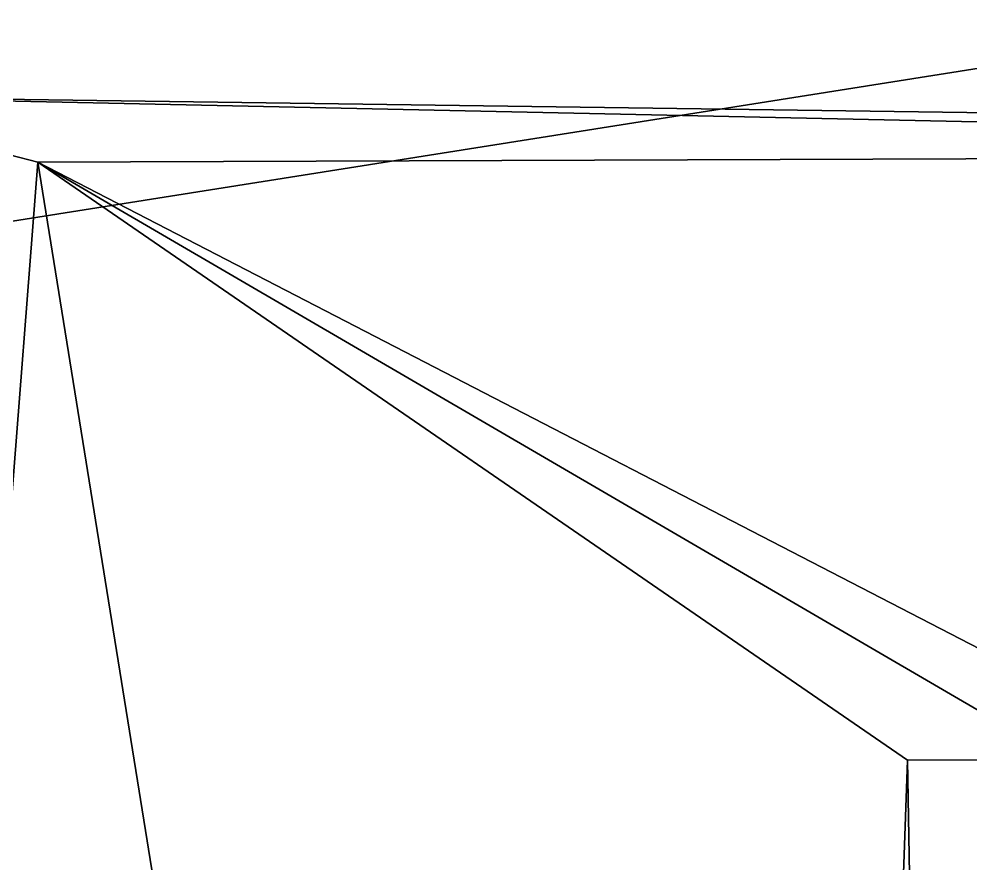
# Model space of a CAD drawing. Extents: x -4.7 to 4.7, y -4.7 to 4.7.
# Drawn here: x -0.784 to -0.013, y 1.515 to 2.199 of the extents above; entities that cross this region are included whole.
import ezdxf

# ---------------------------------------------------------------- set-up
doc = ezdxf.new("R2010")
doc.units = 0

msp = doc.modelspace()

# ---------------------------------------------------------------- linework, layer by layer
for points in [[(3.80251, 2.762373), (-3.80251, 2.762373), (-4.470017, 1.452198)], [(-0.000233, 1.499947), (3.80251, 2.762373), (-4.470017, 1.452198)], [(1.313771, 2.104861, -3.187745), (-1.10853, 2.301702, -3.187745), (1.10853, 2.301702, -3.187745)], [(1.313771, 2.104861, -3.187745), (-0.975003, 2.136406, -3.187745), (-1.10853, 2.301702, -3.187745)], [(-0.975111, 2.136442, -1.687745), (-0.768388, 2.082903, -1.687745), (-1.097288, -2.149637, -1.687745)], [(-0.975111, 2.136442, -1.687745), (-0.975003, 2.136406, -3.187745), (-0.768388, 2.082903, -3.187745)], [(-0.975111, 2.136442, -1.687745), (-0.768388, 2.082903, -3.187745), (-0.768388, 2.082903, -1.687745)], [(1.184748, 2.0898, -3.187745), (-0.768388, 2.082903, -3.187745), (-0.975003, 2.136406, -3.187745)], [(1.313771, 2.104861, -3.187745), (1.184748, 2.0898, -3.187745), (-0.975003, 2.136406, -3.187745)], [(1.184748, 2.0898, -3.187745), (0.187285, 1.589001, -3.187745), (-0.768388, 2.082903, -3.187745)], [(-0.768388, 2.082903, -1.687745), (-0.176815, -1.5902, -1.687745), (-1.097288, -2.149637, -1.687745)], [(0.061634, 1.598812, -3.187745), (-0.0644, 1.598703, -3.187745), (-0.768388, 2.082903, -3.187745)], [(-0.0644, 1.598703, -1.687745), (-0.768388, 2.082903, -3.187745), (-0.0644, 1.598703, -3.187745)], [(0.187285, 1.589001, -3.187745), (0.061634, 1.598812, -3.187745), (-0.768388, 2.082903, -3.187745)], [(-0.768388, 2.082903, -1.687745), (-0.768388, 2.082903, -3.187745), (-0.0644, 1.598703, -1.687745)], [(-0.768388, 2.082903, -1.687745), (-0.0644, 1.598703, -1.687745), (-0.176815, -1.5902, -1.687745)], [(-0.0644, 1.598703, -1.687745), (-0.008459, -1.599977, -1.687745), (-0.176815, -1.5902, -1.687745)], [(-0.0644, 1.598703, -1.687745), (-0.0644, 1.598703, -3.187745), (0.061634, 1.598812, -3.187745)], [(-0.0644, 1.598703, -1.687745), (0.061634, 1.598812, -3.187745), (0.061634, 1.598812, -1.687745)], [(-0.0644, 1.598703, -1.687745), (0.061634, 1.598812, -1.687745), (-0.008459, -1.599977, -1.687745)]]:
    msp.add_3dface(points)

doc.saveas('drawing.dxf')
